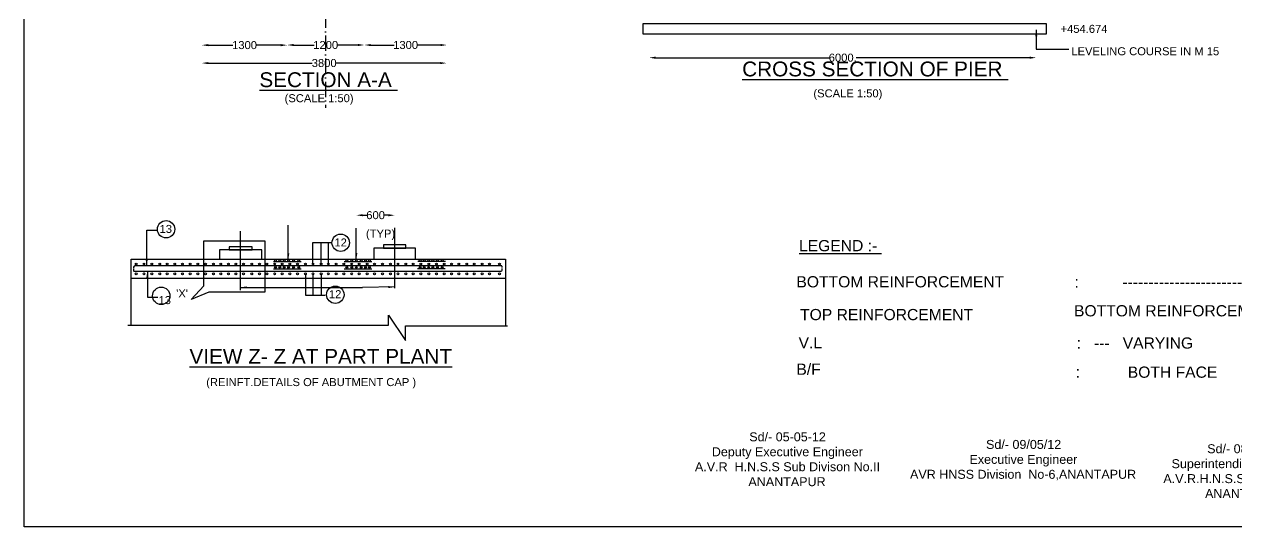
# Model space of a CAD drawing. Header units: millimetres. Extents: x 5124 to 8305297, y 2311 to 42529561.
# Drawn here: x 8276301 to 8295240, y 42509104 to 42516951 of the extents above; entities that cross this region are included whole.
import ezdxf

# ---------------------------------------------------------------- set-up
doc = ezdxf.new("R2010")
doc.units = ezdxf.units.MM
doc.header["$MEASUREMENT"] = 0
doc.linetypes.add('ACAD_ISO10W100', pattern=[18, 12, -3, 0, -3])
for name, color, linetype in [('DIMENSION', 7, 'Continuous'), ('DRAWING', 50, 'Continuous'), ('TEXT', 7, 'Continuous')]:
    doc.layers.add(name, color=color, linetype=linetype)
doc.styles.get("Standard").update_dxf_attribs({"font": 'arial.ttf', "height": 125})
doc.dimstyles.get("Standard").update_dxf_attribs({"dimtxt": 125, "dimasz": 100, "dimexe": 0.18, "dimexo": 0.0625, "dimgap": 0.09, "dimtad": 0, "dimdec": 0, "dimzin": 0, "dimdsep": 46, "dimtxsty": 'Standard', "dimcen": 0.09, "dimse1": 1, "dimse2": 1, "dimadec": 0, "dimazin": 0, "dimtfac": 1, "dimtdec": 0, "dimtofl": 0, "dimtmove": 0, "dimatfit": 3, "dimfxl": 1, "dimtolj": 1, "dimtzin": 0, "dimarcsym": 0})

# ---------------------------------------------------------------- blocks, each defined once
blk = doc.blocks.new('*D12')
at = {"layer": 'Defpoints', "color": 0, "transparency": 16777216}
for p in [(8279076, 42516561), (8280408, 42516625), (8280408, 42516561)]:
    blk.add_point(p, dxfattribs=at)
at = {"layer": 'DIMENSION', "color": 0, "lineweight": -2, "transparency": 16777216}
for p, q in [((8279176, 42516625), (8279561, 42516625)), ((8280308, 42516625), (8279922, 42516625))]:
    blk.add_line(p, q, dxfattribs=at)
at = {"layer": 'DIMENSION', "color": 0, "transparency": 16777216}
for points in [[(8279176, 42516642), (8279176, 42516608), (8279076, 42516625)], [(8280308, 42516642), (8280308, 42516608), (8280408, 42516625)]]:
    blk.add_solid(points, dxfattribs=at)
at = {"layer": 'DIMENSION', "color": 0, "transparency": 16777216, "insert": (8279742, 42516625), "char_height": 125, "attachment_point": 5}
blk.add_mtext('\\A1;1300', dxfattribs=at)
blk = doc.blocks.new('*D13')
at = {"layer": 'Defpoints', "color": 0, "transparency": 16777216}
for p in [(8280408, 42516625), (8281613, 42516627), (8281613, 42516625)]:
    blk.add_point(p, dxfattribs=at)
at = {"layer": 'DIMENSION', "color": 0, "lineweight": -2, "transparency": 16777216}
for p, q in [((8280508, 42516627), (8280830, 42516627)), ((8281513, 42516627), (8281191, 42516627))]:
    blk.add_line(p, q, dxfattribs=at)
at = {"layer": 'DIMENSION', "color": 0, "transparency": 16777216}
for points in [[(8280508, 42516644), (8280508, 42516611), (8280408, 42516627)], [(8281513, 42516644), (8281513, 42516611), (8281613, 42516627)]]:
    blk.add_solid(points, dxfattribs=at)
at = {"layer": 'DIMENSION', "color": 0, "transparency": 16777216, "insert": (8281010, 42516627), "char_height": 125, "attachment_point": 5}
blk.add_mtext('\\A1;1200', dxfattribs=at)
blk = doc.blocks.new('*D14')
at = {"layer": 'Defpoints', "color": 0, "transparency": 16777216}
for p in [(8281613, 42516627), (8282903, 42516627), (8282903, 42516627)]:
    blk.add_point(p, dxfattribs=at)
at = {"layer": 'DIMENSION', "color": 0, "lineweight": -2, "transparency": 16777216}
for p, q in [((8281713, 42516627), (8282078, 42516627)), ((8282803, 42516627), (8282439, 42516627))]:
    blk.add_line(p, q, dxfattribs=at)
at = {"layer": 'DIMENSION', "color": 0, "transparency": 16777216}
for points in [[(8281713, 42516643), (8281713, 42516610), (8281613, 42516627)], [(8282803, 42516643), (8282803, 42516610), (8282903, 42516627)]]:
    blk.add_solid(points, dxfattribs=at)
at = {"layer": 'DIMENSION', "color": 0, "transparency": 16777216, "insert": (8282258, 42516627), "char_height": 125, "attachment_point": 5}
blk.add_mtext('\\A1;1300', dxfattribs=at)
blk = doc.blocks.new('*D15')
at = {"layer": 'Defpoints', "color": 0, "transparency": 16777216}
for p in [(8279075, 42516345), (8279075, 42516275), (8282898, 42516275)]:
    blk.add_point(p, dxfattribs=at)
at = {"layer": 'DIMENSION', "color": 0, "lineweight": -2, "transparency": 16777216}
for p, q in [((8279175, 42516345), (8280800, 42516345)), ((8282798, 42516345), (8281173, 42516345))]:
    blk.add_line(p, q, dxfattribs=at)
at = {"layer": 'DIMENSION', "color": 0, "transparency": 16777216}
for points in [[(8279175, 42516361), (8279175, 42516328), (8279075, 42516345)], [(8282798, 42516361), (8282798, 42516328), (8282898, 42516345)]]:
    blk.add_solid(points, dxfattribs=at)
at = {"layer": 'DIMENSION', "color": 0, "transparency": 16777216, "insert": (8280986, 42516345), "char_height": 125, "attachment_point": 5}
blk.add_mtext('\\A1;3800', dxfattribs=at)
blk = doc.blocks.new('*D30')
at = {"layer": 'Defpoints', "color": 0, "transparency": 16777216}
for p in [(8286064, 42516452), (8292108, 42516452), (8292108, 42516429)]:
    blk.add_point(p, dxfattribs=at)
at = {"layer": 'DIMENSION', "color": 0, "lineweight": -2, "transparency": 16777216}
for p, q in [((8286164, 42516429), (8288878, 42516429)), ((8292008, 42516429), (8289294, 42516429))]:
    blk.add_line(p, q, dxfattribs=at)
at = {"layer": 'DIMENSION', "color": 0, "transparency": 16777216}
for points in [[(8286164, 42516446), (8286164, 42516412), (8286064, 42516429)], [(8292008, 42516446), (8292008, 42516412), (8292108, 42516429)]]:
    blk.add_solid(points, dxfattribs=at)
at = {"layer": 'DIMENSION', "color": 0, "transparency": 16777216, "insert": (8289086, 42516429), "char_height": 125, "attachment_point": 5}
blk.add_mtext('\\A1;6000.', dxfattribs=at)
blk = doc.blocks.new('*D47')
at = {"layer": 'Defpoints', "color": 0, "transparency": 16777216}
for p in [(8282089, 42513969), (8281488, 42513743), (8282089, 42513743)]:
    blk.add_point(p, dxfattribs=at)
at = {"layer": 'DIMENSION', "color": 0, "lineweight": -2, "transparency": 16777216}
for p, q in [((8281588, 42513969), (8281650, 42513969)), ((8281989, 42513969), (8281927, 42513969))]:
    blk.add_line(p, q, dxfattribs=at)
at = {"layer": 'DIMENSION', "color": 0, "transparency": 16777216}
for points in [[(8281588, 42513985), (8281588, 42513952), (8281488, 42513969)], [(8281989, 42513985), (8281989, 42513952), (8282089, 42513969)]]:
    blk.add_solid(points, dxfattribs=at)
at = {"layer": 'DIMENSION', "color": 0, "transparency": 16777216, "insert": (8281789, 42513969), "char_height": 125, "attachment_point": 5}
blk.add_mtext('\\A1;600', dxfattribs=at)

msp = doc.modelspace()

# ---------------------------------------------------------------- linework, layer by layer
at = {"layer": 'DIMENSION', "color": 0}
for centre in [(8278516.5, 42513749.5), (8281243.4, 42513539), (8281159.9, 42512727.6), (8278440, 42512710)]:
    msp.add_circle(centre, 135.6, dxfattribs=at)
at = {"layer": 'DRAWING', "color": 0}
for points in [[(8276300.9, 42529561.4), (8305291.1, 42529561.4), (8305291.1, 42509103.9), (8276300.9, 42509103.9)], [(8285966.4, 42516963.9), (8292261.7, 42516963.9), (8292261.7, 42516793.9), (8285966.4, 42516793.9)], [(8279352.8, 42513283), (8280011.4, 42513283), (8280011.4, 42513429), (8279352.8, 42513429)], [(8279503.4, 42513429), (8279858.4, 42513429), (8279858.4, 42513475.5), (8279503.4, 42513475.5)], [(8281763.7, 42513283), (8282412.4, 42513283), (8282412.4, 42513455.7), (8281763.7, 42513455.7)], [(8281912.5, 42513455.7), (8282261.8, 42513455.7), (8282261.8, 42513507.7), (8281912.5, 42513507.7)]]:
    msp.add_lwpolyline(points, close=True, dxfattribs=at)
at = {"layer": 'DRAWING', "color": 0, "linetype": 'ACAD_ISO10W100', "ltscale": 20}
msp.add_lwpolyline([(8281017.2, 42527217.7), (8281004.2, 42515648.2)], dxfattribs=at)
at = {"layer": 'DRAWING', "color": 0}
for points in [[(8279677.2, 42512797.4), (8279677.2, 42513719.4)], [(8282089.5, 42512832), (8282089.5, 42513773.3)], [(8279103.9, 42512865.3), (8279103.9, 42513568.3), (8280061.2, 42513568.3), (8280061.2, 42512765.8), (8279186.3, 42512765.8), (8278906.2, 42512652.5), (8279103.9, 42512865.3)], [(8280811.1, 42513221.7), (8280811.1, 42513542.2), (8281105, 42513542.2)], [(8280937.5, 42513221.7), (8280937.5, 42513542.2)], [(8281053, 42513221.5), (8281053, 42513542.2)], [(8277968.8, 42512251.8), (8277968.8, 42513283), (8283816.6, 42513283), (8283816.6, 42512241.6)], [(8280193.3, 42513244.1), (8280627.1, 42513244.1)], [(8281298.9, 42513244.1), (8281732.6, 42513244.1)], [(8282448.7, 42513249.6), (8282882.5, 42513249.6)], [(8280193.3, 42513133.4), (8280627.1, 42513133.4)], [(8281295.6, 42513129.9), (8281729.3, 42513129.9)], [(8282441.5, 42513137.3), (8282875.3, 42513137.3)], [(8277968.8, 42512987.1), (8283816.6, 42512987.1)], [(8280691.8, 42513040.4), (8280691.8, 42512722.6), (8281002.9, 42512722.6)], [(8280811.1, 42513040.4), (8280811.1, 42512722.6)], [(8280937.5, 42513040.4), (8280937.5, 42512722.6)], [(8277920.5, 42512251.8), (8281992.9, 42512251.8), (8281992.9, 42512408.6), (8282255.8, 42512010.2), (8282255.8, 42512241.6), (8283848.7, 42512241.6)]]:
    msp.add_lwpolyline(points, dxfattribs=at)
for points in [[(8283767.2, 42513153.3), (8283767.2, 42513164.3, 0.4145377), (8283754, 42513177.5), (8278030.8, 42513177.5, 0.3447054), (8278006.8, 42513158.7), (8278006.8, 42513142)], [(8278007, 42513131.8), (8278007, 42513106.4, 0.4748925), (8278023.6, 42513092.9), (8283743, 42513092.9, 0.4447165), (8283767.2, 42513119.7, -0.0515504), (8283767.2, 42513136.2, -0.9019535)]]:
    msp.add_lwpolyline(points, format="xyb", dxfattribs=at)
for centre in [(8280225, 42513262), (8280291.8, 42513262), (8280362.4, 42513262), (8280430.6, 42513262), (8280508.5, 42513262), (8280587.9, 42513262), (8281338.5, 42513262), (8281415.5, 42513262), (8281488, 42513262), (8281565, 42513262), (8281633.2, 42513262), (8281694.9, 42513262), (8282484, 42513266.1), (8282549.4, 42513266.1), (8282618.1, 42513266.1), (8282684, 42513266.1), (8282753.9, 42513266.1), (8282830.4, 42513266.1), (8278049.7, 42513207.3), (8278049.7, 42513054.8), (8278171.2, 42513207.3), (8278171.2, 42513054.8), (8278294.7, 42513207.3), (8278294.7, 42513054.8), (8278416.9, 42513207.3), (8278416.9, 42513054.8), (8278532.9, 42513207.3), (8278532.9, 42513054.8), (8278651.3, 42513207.3), (8278651.3, 42513054.8), (8278771, 42513207.3), (8278771, 42513054.8), (8278892, 42513207.3), (8278892, 42513054.8), (8279011.7, 42513207.3), (8279011.7, 42513054.8), (8279130.7, 42513207.3), (8279130.7, 42513054.8), (8279255.4, 42513207.3), (8279255.4, 42513054.8), (8279370.1, 42513207.3), (8279370.1, 42513054.8), (8279489.8, 42513207.3), (8279489.8, 42513054.8), (8279608.1, 42513207.3), (8279608.1, 42513054.8), (8279725.6, 42513207.3), (8279725.6, 42513054.8), (8279853.8, 42513207.3), (8279853.8, 42513054.8), (8279976.1, 42513207.3), (8279976.1, 42513054.8), (8280091.9, 42513207.3), (8280091.9, 42513054.8), (8280212.3, 42513207.3), (8280212.3, 42513054.8), (8280225, 42513154.6), (8280291.8, 42513154.6), (8280329.9, 42513207.3), (8280329.9, 42513054.8), (8280362.4, 42513154.6), (8280430.6, 42513154.6), (8280450, 42513207.3), (8280450, 42513054.8), (8280508.5, 42513154.6), (8280569.4, 42513207.3), (8280569.4, 42513054.8), (8280587.9, 42513154.6), (8280691.8, 42513207.3), (8280691.8, 42513054.8), (8280811.1, 42513207.3), (8280811.1, 42513054.8), (8280937.5, 42513207.3), (8280937.5, 42513054.8), (8281050.6, 42513207.3), (8281050.6, 42513054.8), (8281171.3, 42513207.3), (8281171.3, 42513054.8), (8281291.5, 42513207.3), (8281291.5, 42513054.8), (8281338.5, 42513154.6), (8281415.2, 42513207.3), (8281415.2, 42513054.8), (8281415.5, 42513154.6), (8281488, 42513154.6), (8281533.7, 42513207.3), (8281533.7, 42513054.8), (8281565, 42513154.6), (8281633.2, 42513154.6), (8281656.5, 42513207.3), (8281656.5, 42513054.8), (8281694.9, 42513154.6), (8281771, 42513207.3), (8281771, 42513054.8), (8281896.5, 42513207.3), (8281896.5, 42513054.8), (8282020.2, 42513207.3), (8282020.2, 42513054.8), (8282138.7, 42513207.3), (8282138.7, 42513054.8), (8282261.5, 42513207.3), (8282261.5, 42513054.8), (8282376, 42513207.3), (8282376, 42513054.8), (8282484, 42513154.6), (8282496.5, 42513207.3), (8282496.5, 42513054.8), (8282549.4, 42513154.6), (8282618.1, 42513154.6), (8282620.2, 42513207.3), (8282620.2, 42513054.8), (8282684, 42513154.6), (8282738.7, 42513207.3), (8282738.7, 42513054.8), (8282753.9, 42513154.6), (8282830.4, 42513154.6), (8282861.5, 42513207.3), (8282861.5, 42513054.8), (8282976, 42513207.3), (8282976, 42513054.8), (8283088.4, 42513207.3), (8283088.4, 42513054.8), (8283212.2, 42513207.3), (8283212.2, 42513054.8), (8283330.6, 42513207.3), (8283330.6, 42513054.8), (8283453.5, 42513207.3), (8283453.5, 42513054.8), (8283567.9, 42513207.3), (8283567.9, 42513054.8), (8283723.3, 42513207.3), (8283723.3, 42513054.8)]:
    msp.add_circle(centre, 14.4, dxfattribs=at)

# ---------------------------------------------------------------- texts
at = {"layer": 'TEXT', "color": 0}
for s, height, p in [('+454.674', 125, (8292488, 42516816.7)), ('LEVELING COURSE IN M 15 ', 125, (8292656.8, 42516467.1)), ('%%UCROSS SECTION OF PIER ', 231.805, (8287515, 42516137.1)), ('%%USECTION A-A ', 231.805, (8279973.4, 42515969.4)), ('(SCALE 1:50)', 125, (8288627.4, 42515810)), ('(SCALE 1:50) ', 125, (8280367.9, 42515733.9)), ('13', 125, (8278415, 42513692.5)), ('(TYP)', 125, (8281638.4, 42513619.2)), ('12', 125, (8281145.9, 42513480.7)), ('%%ULEGEND :- ', 175, (8288402.8, 42513406.2)), ('BOTTOM REINFORCEMENT ', 175, (8288361.9, 42512842.1)), (':          ----------------------------', 175, (8292706.6, 42512836.1)), ('13', 125, (8278399.1, 42512580.7)), ("'X'", 125, (8278674.4, 42512686.6)), ('12', 125, (8281060.2, 42512673.4)), ('TOP REINFORCEMENT ', 175, (8288419.1, 42512329.9)), ('BOTTOM REINFORCEMENT ', 175, (8292698.4, 42512389.2)), ('V.L', 175, (8288396.2, 42511889.1)), (':   ---   VARYING', 175, (8292739.1, 42511885.5)), ('%%UVIEW Z- Z AT PART PLANT', 231.805, (8278881.4, 42511649.1)), ('B/F', 175, (8288361.9, 42511477)), (':           BOTH FACE ', 175, (8292722.8, 42511430.5)), ('(REINFT.DETAILS OF ABUTMENT CAP )', 125, (8279143.4, 42511300.5))]:
    msp.add_text(s, height=height, dxfattribs=at).set_placement(p)
at = {"layer": 'TEXT', "color": 0, "char_height": 140, "attachment_point": 1}
for s, insert, width in [('\\pi857.2;Sd/- 05-05-12\\P\\pi272.22;Deputy Executive Engineer  \\P\\pi8.7928;A.V.R  H.N.S.S Sub Divison No.II \\P\\pi843.73;ANANTAPUR ', (8286768.5, 42510578), 2891.215), ('\\pi1187.9;Sd/- 09/05/12\\P\\pi929.32;Executive Engineer\\P\\pi0.7;AVR HNSS Division  No-6,ANANTAPUR ', (8290136.3, 42510459.7), 3531.004), ('\\pi685.95;Sd/- 08-06-12\\P\\pi129.43;Superintending Engineer  , \\P\\pi0.7;A.V.R.H.N.S.S. Circle NO -2., \\P\\pi652.57;ANANTAPUR.', (8294092.8, 42510392.1), 2548.712)]:
    msp.add_mtext(s, dxfattribs=dict(at, insert=insert, width=width))

# ---------------------------------------------------------------- dimensions: what is measured, and where the dimension line sits
at = {"layer": 'DIMENSION', "color": 0}
for base, p1, p2, text, picture, middle in [((8280407.6, 42516625), (8279075.7, 42516561.1), (8280407.6, 42516561.1), '1300', '*D12', (8279741.6, 42516625)), ((8281613.3, 42516627.4), (8280407.6, 42516625), (8281613.3, 42516625), '1200', '*D13', (8281010.4, 42516627.4)), ((8282903.3, 42516626.6), (8281613.3, 42516627.4), (8282903.3, 42516627.4), '1300', '*D14', (8282258.3, 42516626.6)), ((8292108.4, 42516428.9), (8286063.7, 42516452.1), (8292108.4, 42516452.1), '6000.', '*D30', (8289086.1, 42516428.9)), ((8279075.3, 42516344.6), (8282897.6, 42516274.7), (8279075.3, 42516274.7), '3800', '*D15', (8280986.5, 42516344.6)), ((8282089.5, 42513968.7), (8281488, 42513743.2), (8282089.5, 42513743.2), '600', '*D47', (8281788.7, 42513968.7))]:
    dim = msp.add_linear_dim(base=base, p1=p1, p2=p2, text=text, dimstyle='Standard', dxfattribs=at)
    dim.commit()
    dim.dimension.update_dxf_attribs({"geometry": picture, "text_midpoint": middle})

# ---------------------------------------------------------------- leaders
for points in [[(8292108.8, 42516864.2), (8292108.8, 42516560.9), (8292616.8, 42516560.9)], [(8280425.6, 42513275.5), (8280425.6, 42513815.7)], [(8278213.5, 42513177.5), (8278213.5, 42513734.3), (8278387.6, 42513734.3)], [(8281488, 42513276.4), (8281488, 42513769)], [(8278223.8, 42513092.9), (8278223.8, 42512690.9), (8278385.8, 42512690.9)], [(8279677.2, 42512841.6), (8281582.2, 42512841.6)], [(8282089.5, 42512848), (8281582.2, 42512841.6)]]:
    msp.add_leader(points, dimstyle='Standard', override={"dimgap": 0.09, "dimtad": 0}, dxfattribs=at)

doc.saveas('drawing.dxf')
